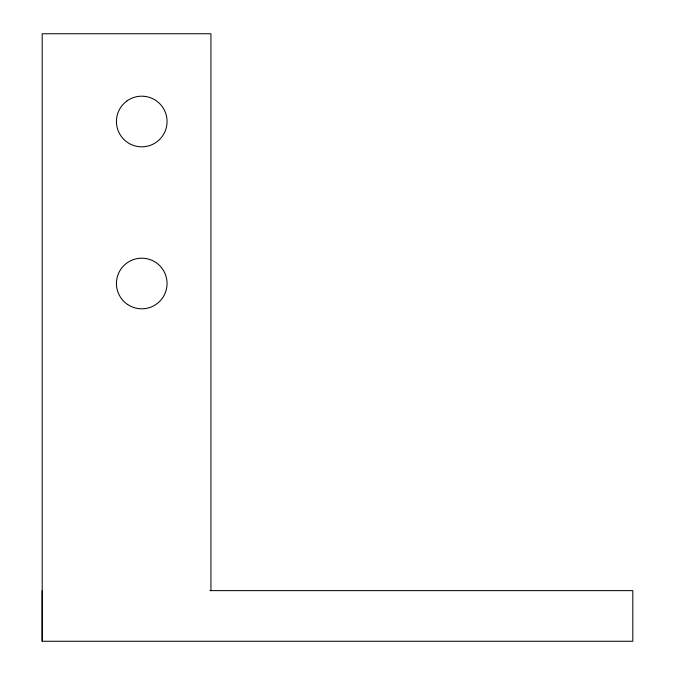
<?xml version="1.0" encoding="UTF-8"?>
<svg xmlns="http://www.w3.org/2000/svg" width="675" height="675" viewBox="0 0 675 675"><rect width="100%" height="100%" fill="white"/><g stroke="black" fill="none" stroke-linecap="round" stroke-linejoin="round"><path stroke-width="1.01" d="M209.883 590.625L632.812 590.625L632.812 641.25L42.188 641.25L42.188 590.625M210.938 590.625L210.938 33.75L42.188 33.75L42.188 641.25M126.875 101.022L124.419 103.047A25.321 25.321 0 0 0 123.652 139.219A25.321 25.321 0 0 0 159.832 139.219A25.321 25.321 0 0 0 159.081 103.047L156.625 101.022A25.321 25.321 0 0 0 126.849 101.014M127.744 304.585A25.312 25.312 0 0 0 167.012 285.086A25.312 25.312 0 0 0 130.494 260.828A25.312 25.312 0 0 0 127.744 304.585"/></g></svg>
